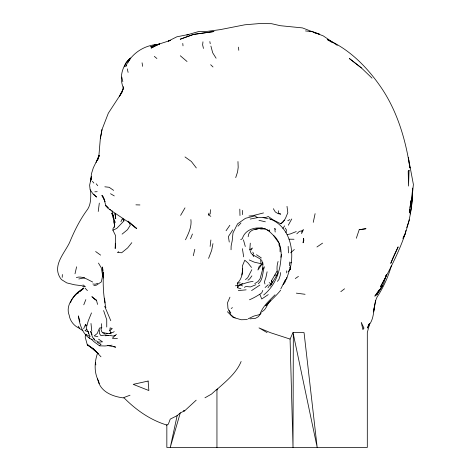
<?xml version="1.0" encoding="UTF-8"?>
<svg xmlns="http://www.w3.org/2000/svg" width="471" height="471" viewBox="0 0 471 471"><rect width="100%" height="100%" fill="white"/><g stroke="black" fill="none" stroke-linecap="round" stroke-linejoin="round"><path stroke-width="0.71" d="M106.74 327.015L106.74 319.756L103.602 310.572M293.327 334.086L293.015 447.45L290.077 339.079L293.015 332.591L304.048 332.591L317.189 447.45L293.015 332.591M242.377 214.629L242.388 210.396M262.853 263.554L262.812 269.159L263.012 268.093M231.049 249.765L231.131 246.003L232.191 240.852L232.998 232.915L237.572 223.855L245.462 218.314L254.952 215.877L257.413 217.661L265.691 217.596L268.211 216.472L273.227 219.928L280.846 223.796C284.82 221.6 286.021 216.625 287.816 212.751L287.01 206.351M249.23 259.951L254.299 262.164L260.958 263.678L260.634 259.197L252.674 254.717L251.043 253.162L249.824 249.689L250.289 243.16M411.548 206.94L412.514 188.165L411.548 206.94L410.053 214.022M284.961 280.84L285.014 282.182L283.148 284.396L286.662 278.791L286.709 277.437M113.334 218.356L113.411 216.348L111.768 213.098L113.334 218.356L113.564 221.812L114.694 225.132M62.219 277.337L62.343 274.534M210.425 209.66L210.207 213.916L208.329 214.858L210.843 216.33M270.272 286.132L277.725 273.675C276.589 269.742 276.842 265.338 278.078 261.446M114.306 227.475L114.683 220.864M115.636 243.224L115.189 248.541L115.513 235.512L112.916 230.195L113.011 228.559L114.371 226.492M411.837 200.122L413.385 184.444L408.322 157.55M97.88 159.057L98.839 156.449L100.311 138.774L102.007 129.554L108.33 113.193L121.147 93.552M391.324 265.862C388.157 277.048 383.365 287.44 376.994 297.219C372.532 306.397 375.575 318.143 368.175 326.032L369.276 323.754M240.981 288.811L237.672 287.828L237.302 283.189C242.171 278.95 242.865 271.979 242.394 265.944L244.785 260.198L248.04 263.018L251.508 267.457M90.62 181.641L91.456 173.746L93.34 167.776L98.839 156.449M202.966 41.813L202.624 44.904L203.478 48.442M289.371 265.903L289.795 262M288.152 271.69L289.995 269.465L289.9 268.34L290.595 266.086M210.125 246.433L210.89 239.992M286.056 232.692L286.397 229.889L285.155 228.07M374.127 307.587L373.591 311.943L375.67 300.569M87.4 344.642L87.359 344.99L93.546 348.958L98.262 353.603L87.4 344.642L93.546 348.958L100.971 356.794M280.569 272.574L280.198 275.517L278.838 279.609L277.39 281.387M241.917 275.029L242.706 268.847M98.233 211.485L99.316 203.095M386.202 275.199L385.225 277.931L380.45 286.845C395.381 259.274 410.488 230.384 412.249 198.432L411.413 203.366M212.974 243.631L211.638 250.425L208.576 258.379M409.835 209.024L409.358 212.545L410.977 200.581L410.5 204.102M410.023 207.617L410.312 205.509M109.767 330.719L110.161 327.893L112.269 328.546L109.767 330.719L110.926 332.679L112.863 332.432L114.223 331.613M123.514 86.905L123.284 88.548L123.278 87.194M93.788 285.679L96.52 285.108L101.324 281.899L103.385 272.244M290.46 267.251C294.711 248.723 288.823 225.173 268.817 218.556M90.732 180.941L91.439 176.737L90.744 179.963M302.046 230.849L301.575 233.634L303.524 229.518L302.046 230.849L299.385 231.343L296.807 233.834M410.93 206.18L411.171 204.773M102.007 129.554L100.311 138.774M280.934 257.272L281.464 254.564M267.11 271.773L265.985 277.172L264.366 282.023L264.979 283.966M91.439 176.737L89.631 185.162L90.12 189.784L93.287 194.264L96.59 197.084L93.605 194.076M313.25 222.341L315.105 213.651M180.269 412.932L177.149 415.628L170.255 447.45L180.269 412.932L184.726 410.753L196.195 400.173M123.443 87.023L121.965 92.351L123.066 89.178M403.535 237.072L405.137 233.875L405.949 230.325M75.001 273.798L76.608 266.804M193.275 255.741L194.806 249.3M411.96 199.48L412.296 198.067M264.455 266.763C262.294 272.368 263.383 279.556 258.285 283.719M369.729 323.453L367.303 332.591L367.303 447.45L166.84 447.45L166.84 425.001L168.306 424.206L170.255 419.108L177.149 415.628M263.112 267.563L260.086 278.767L257.984 281.57L254.758 283.595M85.922 334.21L85.145 336.936L87.359 344.99L88.089 345.178M248.164 236.742C248.417 229.053 256.807 229 262.376 227.846M386.579 274.458L383.565 283.719L380.085 289.218L374.839 296.171L379.096 289.983M235.712 177.614L237.578 171.927L238.185 167.305L237.961 161.541M123.084 89.154L119.504 96.131L121.259 93.429M97.609 160.234L99.198 155.465M356.317 238.255L359.202 229.707L365.89 228.723L359.202 229.707M406.732 227.599L409.47 219.763M286.662 278.791L289.17 270.955L290.495 268.623L289.812 267.522M208.329 214.858L208.953 213.116M97.444 160.158L99.151 155.442M124.35 66.847L125.651 63.291L127.423 60.936L130.638 57.909M367.928 326.709L367.433 328.057L369.017 324.66L368.175 326.032M190.537 238.803L192.427 233.999M70.503 302.806C72.499 296.312 77.727 291.72 83.432 288.411M83.773 304.802L85.834 299.609M204.956 397.801L211.52 394.08L216.283 389.782L217.196 389.782L217.531 388.94C226.48 380.951 236.483 372.844 241.128 361.504M393.797 255.8L390.747 263.366L398.172 246.863L394.109 255.164M91.492 312.903L88.212 320.981L86.817 326.132L85.557 324.272L83.673 328.693M96.131 162.542L99.075 155.371M262.789 290.383L261.723 292.903C257.943 295.582 253.804 297.937 249.465 299.791M229.954 297.177L227.581 302.618L227.917 308.322L230.666 314.663L233.704 317.136L235.194 317.813M120.947 221.729L122.248 218.785L123.997 220.846L116.749 228.435L112.916 230.195M270.831 300.445C266.91 303.542 266.816 309.241 262.023 311.678M385.39 276.96L386.267 274.987M185.497 239.786C188.482 233.439 191.903 226.828 190.885 219.563M237.672 287.828L238.45 286.109L242.494 283.348M291.755 218.986L288.305 225.185M166.869 425.036L166.993 425.101C150.549 420.161 136.172 410.111 124.179 397.983C113.87 396.888 101.571 392.555 98.38 381.581L98.616 381.086C93.882 372.602 94.436 361.84 97.65 352.885L98.262 353.603M113.052 217.166L113.646 215.93M267.975 287.828L270.448 284.148L271.714 284.272L271.514 280.734L277.007 271.161M285.679 279.279L280.816 288.87M402.829 238.45L405.137 233.875M279.556 243.531L278.873 244.796L279.998 247.087L280.086 251.832M101.489 323.701L101.742 327.71L100.982 329.041L101.712 331.655L102.908 332.885L105.009 333.244M251.814 269.73L247.658 277.808L245.468 279.586M126.446 65.286L125.763 66.476C131.156 53.347 145.039 44.545 159.145 44.404M128.147 62.307L130.19 58.728M180.611 215.371L184.991 207.864M289.995 269.465L290.495 268.623M251.208 250.013L252.421 247.987L249.824 249.689M378.248 292.462L376.6 295.17L382.829 285.332L378.578 291.92M83.279 288.811L83.538 288.399C75.177 294.075 64.827 304.325 69.219 315.334C70.014 321.116 74.294 326.191 79.599 328.393M232.78 229.866L228.406 236.536L229.253 242.059M131.815 242.671L127.688 247.864L121.683 252.756L117.403 252.485L118.739 251.732M226.051 230.766L229.854 225.268M262.853 262.883L257.908 270.036L258.926 266.904L262.783 262.8M282.853 228.435L284.661 225.862M251.885 275.865L249.736 278.832L247.94 280.263M261.364 312.697L258.385 316.689L255.529 318.302L250.083 318.855M129.937 58.645C121.671 66.382 118.957 78.486 123.738 88.854M280.663 290.201C276.189 295.953 270.613 300.474 265.715 305.844L268.17 303.23M238.002 226.168L240.94 223.019M117.432 338.631L112.375 338.243L116.408 334.257M263.689 294.987C274.446 286.256 279.762 273.221 280.851 259.645C281.994 251.002 280.38 241.446 273.557 235.388M280.846 223.796L284.431 220.092M275.035 294.805C269.259 300.686 262.465 306.444 259.904 314.516L253.887 316.07L248.152 318.814M79.834 291.773L83.502 288.464M290.625 252.833L294.34 249.5M265.108 287.522L268.229 284.743M122.089 234.14L127.476 229.724L130.308 225.185L128.966 222.094L135.183 227.764L136.767 228.435L127.947 221.093M216.283 389.782L217.531 388.94M99.452 345.543L101.077 344.277L97.203 342.435M340.816 291.673L344.548 288.788M109.784 333.539L110.926 332.679M85.557 324.272L86.799 329.364L84.98 330.654L88.006 331.719L90.102 336.73L86.099 334.439M251.585 290.589L259.851 285.09M316.948 246.987L322.57 243.142M268.246 294.616L261.752 298.997L259.88 294.416M295.282 278.544L298.426 276.418M231.202 308.464L232.439 307.645M240.74 239.645L242.318 238.703C245.42 227.935 259.25 225.474 268.211 230.295M287.787 220.728L289.865 219.604M290.183 263.059L291.372 262.447M244.325 287.339L245.95 286.521L250.584 286.91L255.894 284.702M296.265 231.567L290.089 234.022L287.233 234.54M123.779 397.571L130.014 395.222M97.733 283.33L95.207 284.231L92.869 284.001M115.33 335.399L113.052 336.053L110.22 335.482L105.057 335.746M157.502 44.833L150.52 46.823L170.396 40.418L168.306 41.095L176.866 36.803L188.371 34.53L198.497 31.586L207.287 31.363L220.157 29.644L244.826 24.798L259.704 23.55L271.555 23.691L280.304 25.699L302.459 27.907L323.247 35.884L337.313 45.381M263.513 212.933L252.691 215.694L248.971 216.042M235.323 285.803C241.47 285.09 246.939 281.899 253.086 281.428M255.046 229.624L258.061 228.865M78.804 278.973L84.745 277.796M250.201 219.05L257.413 217.661M158.88 44.262L153.929 45.251L155.395 45.139M101.742 327.71L99.522 328.04L97.25 333.48L94.229 335.888L97.85 336.73M76.29 293.474L78.263 293.186M237.302 283.189L240.257 282.818M76.337 277.501C82.319 275.682 87.547 279.621 92.681 282.023M112.169 345.178L105.062 345.973L99.628 345.849L93.906 341.658L91.339 339.102M238.308 290.572L246.115 289.836M274.728 275.188L276.818 275.005M94.83 191.827L97.179 191.685M247.357 319.568L241.346 319.756L233.074 317.401L227.358 311.678M260.575 229.047L265.597 228.906M289.047 239.186L294.01 239.256M270.224 219.568L271.979 219.604M135.925 204.838L139.928 204.956M184.726 410.753L183.608 410.641L184.102 411.171M305.496 30.933L312.768 31.734L319.397 34.124L314.075 32.64M102.908 332.885L111.444 333.762M104.827 186.799L109.154 187.287L113.646 190.378M296.347 293.145L305.078 294.293M106.411 333.486L107.812 333.727M107.624 345.514L115.713 347.162L113.299 346.421M108.489 335.605L105.216 334.869L101.536 335.688L100.588 335.317L99.428 333.397L99.399 329.859M258.968 220.316L265.35 221.812M263.071 217.578L267.658 218.703M309.423 31.345L310.754 31.71M102.813 196.519L101.836 195.506L104.026 198.844L105.851 205.839L108.142 208.518L110.555 209.683M290.077 339.079L270.531 332.72L259.003 327.893L267.069 332.591M96.496 300.245L95.001 299.65L91.869 296.665L96.496 300.245L97.544 304.413M240.08 284.861L242.6 285.95M79.864 321.234L78.345 315.911C79.729 325.067 82.925 335.847 92.304 339.703M110.508 193.711L114.276 195.918M96.302 340.821L98.516 342.129L102.537 341.84L98.521 339.144M332.19 42.543L327.233 39.54C348.534 48.86 365.443 65.463 378.814 84.191C396.529 108.636 405.525 138.456 409.935 168.023L409.075 162.436M130.143 223.283L109.278 209.312M82.843 330.636L79.935 328.793L78.168 326.156M269.176 282.594L271.714 284.272M256.512 254.717L261.352 257.967M185.003 156.937L191.356 161.476L196.319 167.941M95.637 251.526L100.611 255.129M266.892 229.866L269.659 231.444L269.536 229.848M82.984 284.884L85.357 286.662L83.75 286.645L83.491 287.116L82.366 285.803L74.595 284.802L66.794 282.9L61.383 279.527C51.304 266.657 63.921 254.105 69.478 242.771C74.077 231.608 79.393 220.734 86.446 210.89C91.415 204.997 90.768 196.978 90.65 189.772M187.034 61.507L180.293 55.761M361.41 67.93L349.288 58.463L361.21 67.747L372.031 78.139M154.317 56.373L156.896 58.522M108.159 207.764L105.751 205.615L108.13 207.723M210.661 64.721L213.004 66.97M268.729 230.796L273.357 235.306L279.062 243.16M84.986 288.052L87.418 290.613M92.404 181.335L93.876 183.054M96.178 183.772L97.756 185.715M95.472 341.063L92.428 336.995L90.744 331.696M89.043 337.424L89.784 338.449M271.514 280.734L272.715 282.412M229.141 310.43L230.831 312.985M216.101 58.216L212.698 52.817L210.908 46.07M273.345 208.7L275.294 211.95L278.114 213.669L280.775 214.14L278.655 213.222L278.361 210.767M98.474 263.083L101.306 267.869L102.766 276.336M252.674 254.717L253.816 256.701M275.417 229.501L274.781 228.311L275.17 232.015M217.196 389.782L216.948 389.311L216.954 447.45M86.799 329.364L88.006 331.719M103.726 198.256L102.519 195.895L105.004 201.706L104.026 198.844M252.792 252.138L253.728 254.022M90.632 331.39L92.086 334.504M104.627 306.156L110.791 320.733M93.735 338.284L94.265 339.55M97.326 378.902L98.38 381.581M261.57 259.868L262.959 264.331M243.454 239.869L245.291 246.498M115.189 214.599L114.906 213.546L115.742 218.721L115.336 215.123M111.974 210.584L114.965 222.73L114.936 221.358M102.625 269.424L103.008 270.831M102.943 269.512L102.272 266.969L103.655 277.949L103.549 272.368C102.69 284.225 103.42 296.076 105.869 307.71M127.294 68.872L128.106 72.41M121.771 77.073L122.831 81.713M98.616 381.086L99.21 383.706M123.632 218.885L123.997 220.846M209.836 41.589L210.237 43.756M88.365 331.655L88.725 333.804M142.083 62.82L142.636 66.334M408.645 159.645L408.863 161.041M242.412 248.682L243.672 256.842M91.792 331.207L90.991 323.477M105.08 302.941L104.544 298.178M95.572 362.805L95.819 364.89M182.772 43.432L183.013 45.84M238.503 47.153L238.785 50.303M288.164 246.374L288.482 252.898M286.674 270.872L286.745 272.921M239.81 209.13L239.986 215.53M409.069 170.249L408.528 186.063L408.21 171.232L409.069 170.249M303.642 238.355L303.065 242.836L303.813 240.587L303.642 238.355M363.906 328.04L362.929 329.629L361.269 322.394L363.906 328.04M156.478 45.228L151.144 48.095L159.581 43.779L156.478 45.228M193.522 34.412L180.258 39.193L193.522 34.412L213.869 31.569L193.522 34.412M188.371 34.53L187.011 34.984L188.371 34.53M148.124 381.051L133.205 384.36L148.854 390.536L148.124 381.051"/></g></svg>
